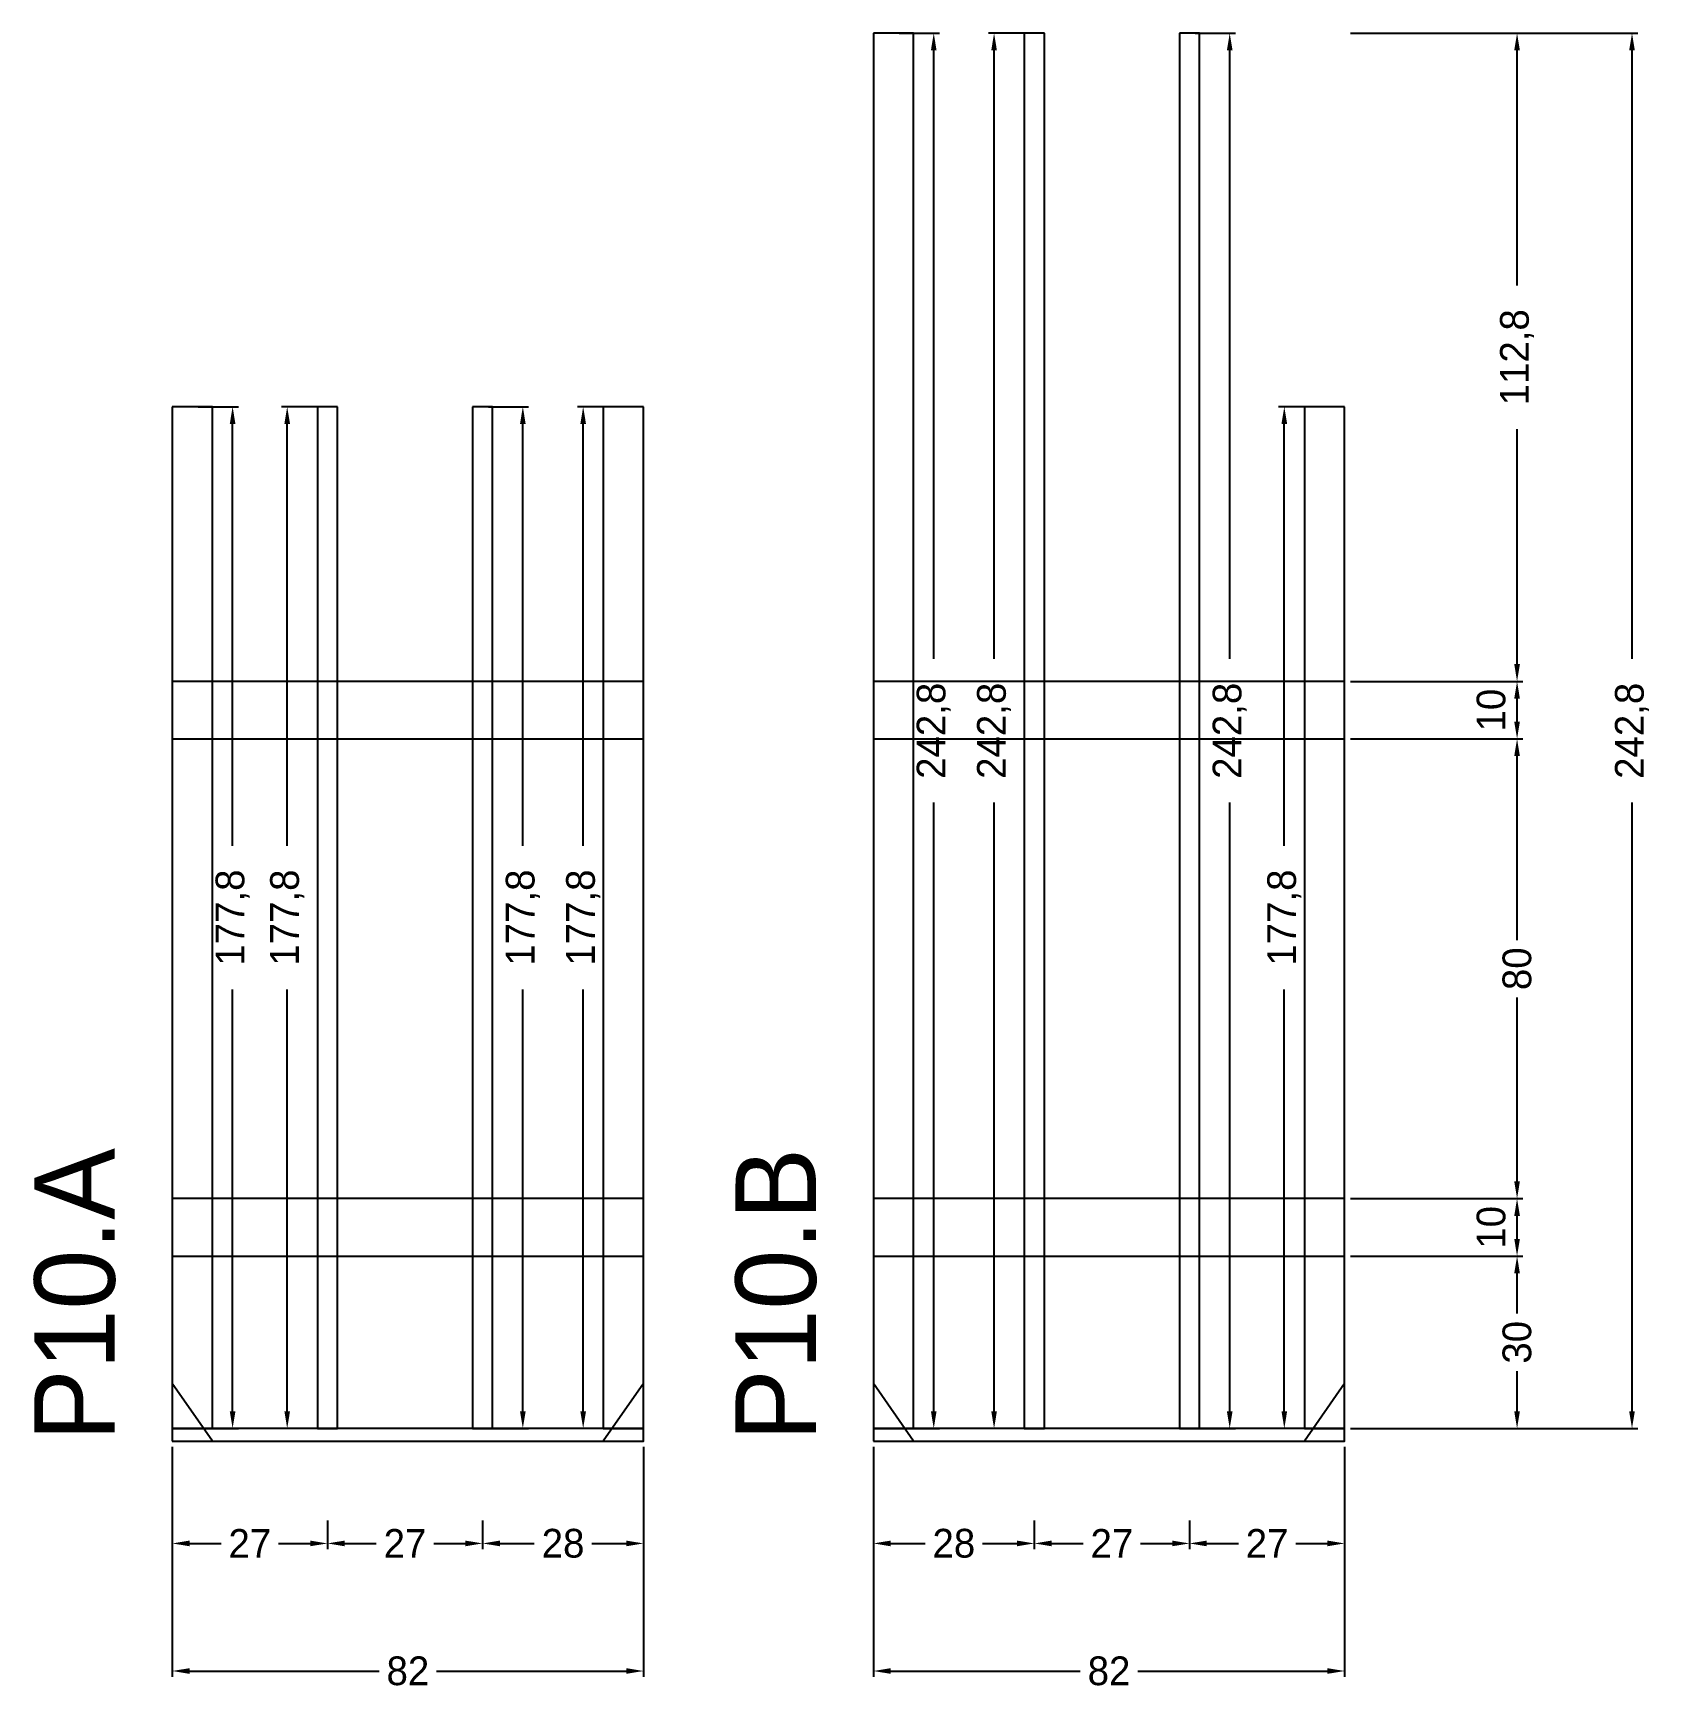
# Model space of a CAD drawing. Header units: centimetres. Extents: x -8500 to 4257, y -490 to 295.
# Drawn here: x 3975.8 to 4257.3, y -43.3 to 245 of the extents above; entities that cross this region are included whole.
import ezdxf

# ---------------------------------------------------------------- set-up
doc = ezdxf.new("R2010")
doc.units = ezdxf.units.CM
for name, color, linetype in [('COTA', 241, 'Continuous'), ('NOMENCLATURA', 7, 'Continuous'), ('SARR_2.2x10', 60, 'Continuous'), ('SARR_2.2x7', 40, 'Continuous'), ('SARR_3.5x7', 81, 'Continuous')]:
    doc.layers.add(name, color=color, linetype=linetype)
doc.dimstyles.new('PAINEL-NOVA', dxfattribs={"dimtxt": 5, "dimasz": 3, "dimexe": 1, "dimexo": 1, "dimgap": 1, "dimtad": 1, "dimcen": 2.5, "dimazin": 3, "dimtfac": 1, "dimtmove": 0, "dimatfit": 3})

# ---------------------------------------------------------------- blocks, each defined once
blk = doc.blocks.new('_CLOSEDFILLED')
at = {"color": 0, "linetype": 'BYBLOCK'}
blk.add_solid([(-1, 0.164), (0, 0), (-1, -0.164)], dxfattribs=at)
blk = doc.blocks.new('*D37')
for p, q in [((4004.5, 180), (4011.5, 180)), ((4010.5, 103.6), (4010.5, 177)), ((4010.5, 5.2), (4010.5, 78.6)), ((4004.5, 2.2), (4011.5, 2.2))]:
    blk.add_line(p, q)
at = {"layer": 'Defpoints'}
for p in [(4003.5, 180), (4003.5, 2.2), (4010.5, 2.2)]:
    blk.add_point(p, dxfattribs=at)
at = {"layer": 'COTA', "xscale": 3, "yscale": 3}
for p, rotation in [((4010.5, 180), 90), ((4010.5, 2.2), 270)]:
    blk.add_blockref('_CLOSEDFILLED', p, dxfattribs=dict(at, rotation=rotation))
at = {"layer": 'COTA', "insert": (4010.5, 91.1), "char_height": 5, "attachment_point": 5, "rotation": 90}
blk.add_mtext('177,8', dxfattribs=at)
blk = doc.blocks.new('*D38')
for p, q in [((4026, 180), (4019, 180)), ((4020, 103.6), (4020, 177)), ((4020, 5.2), (4020, 78.6)), ((4026, 2.2), (4019, 2.2))]:
    blk.add_line(p, q)
at = {"layer": 'Defpoints'}
for p in [(4027, 180), (4020, 2.2), (4027, 2.2)]:
    blk.add_point(p, dxfattribs=at)
at = {"layer": 'COTA', "xscale": 3, "yscale": 3}
for p, rotation in [((4020, 180), 90), ((4020, 2.2), 270)]:
    blk.add_blockref('_CLOSEDFILLED', p, dxfattribs=dict(at, rotation=rotation))
at = {"layer": 'COTA', "insert": (4020, 91.1), "char_height": 5, "attachment_point": 5, "rotation": 90}
blk.add_mtext('177,8', dxfattribs=at)
blk = doc.blocks.new('*D39')
for p, q in [((4055, 180), (4062, 180)), ((4061, 103.6), (4061, 177)), ((4061, 5.2), (4061, 78.6)), ((4055, 2.2), (4062, 2.2))]:
    blk.add_line(p, q)
at = {"layer": 'Defpoints'}
for p in [(4054, 180), (4054, 2.2), (4061, 2.2)]:
    blk.add_point(p, dxfattribs=at)
at = {"layer": 'COTA', "xscale": 3, "yscale": 3}
for p, rotation in [((4061, 180), 90), ((4061, 2.2), 270)]:
    blk.add_blockref('_CLOSEDFILLED', p, dxfattribs=dict(at, rotation=rotation))
at = {"layer": 'COTA', "insert": (4061, 91.1), "char_height": 5, "attachment_point": 5, "rotation": 90}
blk.add_mtext('177,8', dxfattribs=at)
blk = doc.blocks.new('*D40')
for p, q in [((4077.5, 180), (4070.5, 180)), ((4071.5, 103.6), (4071.5, 177)), ((4071.5, 5.2), (4071.5, 78.6)), ((4077.5, 2.2), (4070.5, 2.2))]:
    blk.add_line(p, q)
at = {"layer": 'Defpoints'}
for p in [(4078.5, 180), (4071.5, 2.2), (4078.5, 2.2)]:
    blk.add_point(p, dxfattribs=at)
at = {"layer": 'COTA', "xscale": 3, "yscale": 3}
for p, rotation in [((4071.5, 180), 90), ((4071.5, 2.2), 270)]:
    blk.add_blockref('_CLOSEDFILLED', p, dxfattribs=dict(at, rotation=rotation))
at = {"layer": 'COTA', "insert": (4071.5, 91.1), "char_height": 5, "attachment_point": 5, "rotation": 90}
blk.add_mtext('177,8', dxfattribs=at)
blk = doc.blocks.new('*D41')
for p, q in [((4000, -13.8), (4000, -18.8)), ((4027, -13.8), (4027, -18.8)), ((4003, -17.8), (4008.5, -17.8)), ((4018.5, -17.8), (4024, -17.8))]:
    blk.add_line(p, q)
at = {"layer": 'Defpoints'}
for p in [(4000, -12.8), (4027, -12.8), (4000, -17.8)]:
    blk.add_point(p, dxfattribs=at)
at = {"layer": 'COTA', "xscale": 3, "yscale": 3, "rotation": 180}
blk.add_blockref('_CLOSEDFILLED', (4000, -17.8), dxfattribs=at)
at = {"layer": 'COTA', "xscale": 3, "yscale": 3}
blk.add_blockref('_CLOSEDFILLED', (4027, -17.8), dxfattribs=at)
at = {"layer": 'COTA', "insert": (4013.5, -17.8), "char_height": 5, "attachment_point": 5}
blk.add_mtext('27', dxfattribs=at)
blk = doc.blocks.new('*D42')
for p, q in [((4027, -13.8), (4027, -18.8)), ((4054, -13.8), (4054, -18.8)), ((4030, -17.8), (4035.5, -17.8)), ((4045.5, -17.8), (4051, -17.8))]:
    blk.add_line(p, q)
at = {"layer": 'Defpoints'}
for p in [(4027, -12.8), (4054, -12.8), (4027, -17.8)]:
    blk.add_point(p, dxfattribs=at)
at = {"layer": 'COTA', "xscale": 3, "yscale": 3, "rotation": 180}
blk.add_blockref('_CLOSEDFILLED', (4027, -17.8), dxfattribs=at)
at = {"layer": 'COTA', "xscale": 3, "yscale": 3}
blk.add_blockref('_CLOSEDFILLED', (4054, -17.8), dxfattribs=at)
at = {"layer": 'COTA', "insert": (4040.5, -17.8), "char_height": 5, "attachment_point": 5}
blk.add_mtext('27', dxfattribs=at)
blk = doc.blocks.new('*D43')
for p, q in [((4054, -13.8), (4054, -18.8)), ((4082, -13.8), (4082, -18.8)), ((4057, -17.8), (4063, -17.8)), ((4073, -17.8), (4079, -17.8))]:
    blk.add_line(p, q)
at = {"layer": 'Defpoints'}
for p in [(4054, -12.8), (4082, -12.8), (4054, -17.8)]:
    blk.add_point(p, dxfattribs=at)
at = {"layer": 'COTA', "xscale": 3, "yscale": 3, "rotation": 180}
blk.add_blockref('_CLOSEDFILLED', (4054, -17.8), dxfattribs=at)
at = {"layer": 'COTA', "xscale": 3, "yscale": 3}
blk.add_blockref('_CLOSEDFILLED', (4082, -17.8), dxfattribs=at)
at = {"layer": 'COTA', "insert": (4068, -17.8), "char_height": 5, "attachment_point": 5}
blk.add_mtext('28', dxfattribs=at)
blk = doc.blocks.new('*D44')
for p, q in [((4000, -1), (4000, -41)), ((4082, -1), (4082, -41)), ((4003, -40), (4036, -40)), ((4046, -40), (4079, -40))]:
    blk.add_line(p, q)
at = {"layer": 'Defpoints'}
for p in [(4000, 0), (4082, 0), (4000, -40)]:
    blk.add_point(p, dxfattribs=at)
at = {"layer": 'COTA', "xscale": 3, "yscale": 3, "rotation": 180}
blk.add_blockref('_CLOSEDFILLED', (4000, -40), dxfattribs=at)
at = {"layer": 'COTA', "xscale": 3, "yscale": 3}
blk.add_blockref('_CLOSEDFILLED', (4082, -40), dxfattribs=at)
at = {"layer": 'COTA', "insert": (4041, -40), "char_height": 5, "attachment_point": 5}
blk.add_mtext('82', dxfattribs=at)
blk = doc.blocks.new('GRA-E')
at = {"layer": 'SARR_2.2x7'}
blk.add_lwpolyline([(0, 0), (7, 0), (0, 10)], close=True, dxfattribs=at)
blk = doc.blocks.new('GRA-D')
at = {"layer": 'SARR_2.2x7'}
blk.add_lwpolyline([(0, 0), (7, 0), (7, 10)], close=True, dxfattribs=at)
blk = doc.blocks.new('*D45')
for p, q in [((4126.5, 245), (4133.5, 245)), ((4132.5, 136.1), (4132.5, 242)), ((4132.5, 5.2), (4132.5, 111.1)), ((4126.5, 2.2), (4133.5, 2.2))]:
    blk.add_line(p, q)
at = {"layer": 'Defpoints'}
for p in [(4125.5, 245), (4125.5, 2.2), (4132.5, 2.2)]:
    blk.add_point(p, dxfattribs=at)
at = {"layer": 'COTA', "xscale": 3, "yscale": 3}
for p, rotation in [((4132.5, 245), 90), ((4132.5, 2.2), 270)]:
    blk.add_blockref('_CLOSEDFILLED', p, dxfattribs=dict(at, rotation=rotation))
at = {"layer": 'COTA', "insert": (4132.5, 123.6), "char_height": 5, "attachment_point": 5, "rotation": 90}
blk.add_mtext('242,8', dxfattribs=at)
blk = doc.blocks.new('*D46')
for p, q in [((4149, 245), (4142, 245)), ((4143, 136.1), (4143, 242)), ((4143, 5.2), (4143, 111.1)), ((4149, 2.2), (4142, 2.2))]:
    blk.add_line(p, q)
at = {"layer": 'Defpoints'}
for p in [(4150, 245), (4143, 2.2), (4150, 2.2)]:
    blk.add_point(p, dxfattribs=at)
at = {"layer": 'COTA', "xscale": 3, "yscale": 3}
for p, rotation in [((4143, 245), 90), ((4143, 2.2), 270)]:
    blk.add_blockref('_CLOSEDFILLED', p, dxfattribs=dict(at, rotation=rotation))
at = {"layer": 'COTA', "insert": (4143, 123.6), "char_height": 5, "attachment_point": 5, "rotation": 90}
blk.add_mtext('242,8', dxfattribs=at)
blk = doc.blocks.new('*D47')
for p, q in [((4178, 245), (4185, 245)), ((4184, 136.1), (4184, 242)), ((4184, 5.2), (4184, 111.1)), ((4178, 2.2), (4185, 2.2))]:
    blk.add_line(p, q)
at = {"layer": 'Defpoints'}
for p in [(4177, 245), (4177, 2.2), (4184, 2.2)]:
    blk.add_point(p, dxfattribs=at)
at = {"layer": 'COTA', "xscale": 3, "yscale": 3}
for p, rotation in [((4184, 245), 90), ((4184, 2.2), 270)]:
    blk.add_blockref('_CLOSEDFILLED', p, dxfattribs=dict(at, rotation=rotation))
at = {"layer": 'COTA', "insert": (4184, 123.6), "char_height": 5, "attachment_point": 5, "rotation": 90}
blk.add_mtext('242,8', dxfattribs=at)
blk = doc.blocks.new('*D48')
for p, q in [((4199.5, 180), (4192.5, 180)), ((4193.5, 103.6), (4193.5, 177)), ((4193.5, 5.2), (4193.5, 78.6)), ((4199.5, 2.2), (4192.5, 2.2))]:
    blk.add_line(p, q)
at = {"layer": 'Defpoints'}
for p in [(4200.5, 180), (4193.5, 2.2), (4200.5, 2.2)]:
    blk.add_point(p, dxfattribs=at)
at = {"layer": 'COTA', "xscale": 3, "yscale": 3}
for p, rotation in [((4193.5, 180), 90), ((4193.5, 2.2), 270)]:
    blk.add_blockref('_CLOSEDFILLED', p, dxfattribs=dict(at, rotation=rotation))
at = {"layer": 'COTA', "insert": (4193.5, 91.1), "char_height": 5, "attachment_point": 5, "rotation": 90}
blk.add_mtext('177,8', dxfattribs=at)
blk = doc.blocks.new('*D49')
for p, q in [((4122, -13.8), (4122, -18.8)), ((4150, -13.8), (4150, -18.8)), ((4125, -17.8), (4131, -17.8)), ((4141, -17.8), (4147, -17.8))]:
    blk.add_line(p, q)
at = {"layer": 'Defpoints'}
for p in [(4122, -12.8), (4150, -12.8), (4122, -17.8)]:
    blk.add_point(p, dxfattribs=at)
at = {"layer": 'COTA', "xscale": 3, "yscale": 3, "rotation": 180}
blk.add_blockref('_CLOSEDFILLED', (4122, -17.8), dxfattribs=at)
at = {"layer": 'COTA', "xscale": 3, "yscale": 3}
blk.add_blockref('_CLOSEDFILLED', (4150, -17.8), dxfattribs=at)
at = {"layer": 'COTA', "insert": (4136, -17.8), "char_height": 5, "attachment_point": 5}
blk.add_mtext('28', dxfattribs=at)
blk = doc.blocks.new('*D50')
for p, q in [((4150, -13.8), (4150, -18.8)), ((4177, -13.8), (4177, -18.8)), ((4153, -17.8), (4158.5, -17.8)), ((4168.5, -17.8), (4174, -17.8))]:
    blk.add_line(p, q)
at = {"layer": 'Defpoints'}
for p in [(4150, -12.8), (4177, -12.8), (4150, -17.8)]:
    blk.add_point(p, dxfattribs=at)
at = {"layer": 'COTA', "xscale": 3, "yscale": 3, "rotation": 180}
blk.add_blockref('_CLOSEDFILLED', (4150, -17.8), dxfattribs=at)
at = {"layer": 'COTA', "xscale": 3, "yscale": 3}
blk.add_blockref('_CLOSEDFILLED', (4177, -17.8), dxfattribs=at)
at = {"layer": 'COTA', "insert": (4163.5, -17.8), "char_height": 5, "attachment_point": 5}
blk.add_mtext('27', dxfattribs=at)
blk = doc.blocks.new('*D51')
for p, q in [((4177, -13.8), (4177, -18.8)), ((4204, -13.8), (4204, -18.8)), ((4180, -17.8), (4185.5, -17.8)), ((4195.5, -17.8), (4201, -17.8))]:
    blk.add_line(p, q)
at = {"layer": 'Defpoints'}
for p in [(4177, -12.8), (4204, -12.8), (4177, -17.8)]:
    blk.add_point(p, dxfattribs=at)
at = {"layer": 'COTA', "xscale": 3, "yscale": 3, "rotation": 180}
blk.add_blockref('_CLOSEDFILLED', (4177, -17.8), dxfattribs=at)
at = {"layer": 'COTA', "xscale": 3, "yscale": 3}
blk.add_blockref('_CLOSEDFILLED', (4204, -17.8), dxfattribs=at)
at = {"layer": 'COTA', "insert": (4190.5, -17.8), "char_height": 5, "attachment_point": 5}
blk.add_mtext('27', dxfattribs=at)
blk = doc.blocks.new('*D52')
for p, q in [((4122, -1), (4122, -41)), ((4204, -1), (4204, -41)), ((4125, -40), (4158, -40)), ((4168, -40), (4201, -40))]:
    blk.add_line(p, q)
at = {"layer": 'Defpoints'}
for p in [(4122, 0), (4204, 0), (4122, -40)]:
    blk.add_point(p, dxfattribs=at)
at = {"layer": 'COTA', "xscale": 3, "yscale": 3, "rotation": 180}
blk.add_blockref('_CLOSEDFILLED', (4122, -40), dxfattribs=at)
at = {"layer": 'COTA', "xscale": 3, "yscale": 3}
blk.add_blockref('_CLOSEDFILLED', (4204, -40), dxfattribs=at)
at = {"layer": 'COTA', "insert": (4163, -40), "char_height": 5, "attachment_point": 5}
blk.add_mtext('82', dxfattribs=at)
blk = doc.blocks.new('*D53')
for p, q in [((4205, 245), (4255, 245)), ((4254, 136.1), (4254, 242)), ((4254, 5.2), (4254, 111.1)), ((4205, 2.2), (4255, 2.2))]:
    blk.add_line(p, q)
at = {"layer": 'Defpoints'}
for p in [(4204, 245), (4204, 2.2), (4254, 2.2)]:
    blk.add_point(p, dxfattribs=at)
at = {"layer": 'COTA', "xscale": 3, "yscale": 3}
for p, rotation in [((4254, 245), 90), ((4254, 2.2), 270)]:
    blk.add_blockref('_CLOSEDFILLED', p, dxfattribs=dict(at, rotation=rotation))
at = {"layer": 'COTA', "insert": (4254, 123.6), "char_height": 5, "attachment_point": 5, "rotation": 90}
blk.add_mtext('242,8', dxfattribs=at)
blk = doc.blocks.new('*D54')
for p, q in [((4205, 32.2), (4235, 32.2)), ((4234, 22.2), (4234, 29.2)), ((4234, 5.2), (4234, 12.2)), ((4205, 2.2), (4235, 2.2))]:
    blk.add_line(p, q)
at = {"layer": 'Defpoints'}
for p in [(4204, 32.2), (4204, 2.2), (4234, 2.2)]:
    blk.add_point(p, dxfattribs=at)
at = {"layer": 'COTA', "xscale": 3, "yscale": 3}
for p, rotation in [((4234, 32.2), 90), ((4234, 2.2), 270)]:
    blk.add_blockref('_CLOSEDFILLED', p, dxfattribs=dict(at, rotation=rotation))
at = {"layer": 'COTA', "insert": (4234, 17.2), "char_height": 5, "attachment_point": 5, "rotation": 90}
blk.add_mtext('30', dxfattribs=at)
blk = doc.blocks.new('*D55')
for p, q in [((4205, 42.2), (4235, 42.2)), ((4234, 35.2), (4234, 39.2)), ((4205, 32.2), (4235, 32.2))]:
    blk.add_line(p, q)
at = {"layer": 'Defpoints'}
for p in [(4204, 42.2), (4204, 32.2), (4234, 32.2)]:
    blk.add_point(p, dxfattribs=at)
at = {"layer": 'COTA', "xscale": 3, "yscale": 3}
for p, rotation in [((4234, 42.2), 90), ((4234, 32.2), 270)]:
    blk.add_blockref('_CLOSEDFILLED', p, dxfattribs=dict(at, rotation=rotation))
at = {"layer": 'COTA', "insert": (4229.5, 37.2), "char_height": 5, "attachment_point": 5, "rotation": 90}
blk.add_mtext('10', dxfattribs=at)
blk = doc.blocks.new('*D56')
for p, q in [((4205, 122.2), (4235, 122.2)), ((4234, 87.2), (4234, 119.2)), ((4234, 45.2), (4234, 77.2)), ((4205, 42.2), (4235, 42.2))]:
    blk.add_line(p, q)
at = {"layer": 'Defpoints'}
for p in [(4204, 122.2), (4204, 42.2), (4234, 42.2)]:
    blk.add_point(p, dxfattribs=at)
at = {"layer": 'COTA', "xscale": 3, "yscale": 3}
for p, rotation in [((4234, 122.2), 90), ((4234, 42.2), 270)]:
    blk.add_blockref('_CLOSEDFILLED', p, dxfattribs=dict(at, rotation=rotation))
at = {"layer": 'COTA', "insert": (4234, 82.2), "char_height": 5, "attachment_point": 5, "rotation": 90}
blk.add_mtext('80', dxfattribs=at)
blk = doc.blocks.new('*D58')
for p, q in [((4205, 245), (4235, 245)), ((4234, 201.1), (4234, 242)), ((4234, 135.2), (4234, 176.1)), ((4205, 132.2), (4235, 132.2))]:
    blk.add_line(p, q)
at = {"layer": 'Defpoints'}
for p in [(4204, 245), (4204, 132.2), (4234, 132.2)]:
    blk.add_point(p, dxfattribs=at)
at = {"layer": 'COTA', "xscale": 3, "yscale": 3}
for p, rotation in [((4234, 245), 90), ((4234, 132.2), 270)]:
    blk.add_blockref('_CLOSEDFILLED', p, dxfattribs=dict(at, rotation=rotation))
at = {"layer": 'COTA', "insert": (4234, 188.6), "char_height": 5, "attachment_point": 5, "rotation": 90}
blk.add_mtext('112,8', dxfattribs=at)

msp = doc.modelspace()

# ---------------------------------------------------------------- linework, layer by layer
at = {"layer": 'SARR_2.2x10'}
for p, q in [((4082, 132.2), (4000, 132.2)), ((4000, 132.2), (4000, 122.2)), ((4082, 122.2), (4082, 132.2)), ((4204, 132.2), (4122, 132.2)), ((4122, 132.2), (4122, 122.2)), ((4204, 122.2), (4204, 132.2)), ((4000, 122.2), (4082, 122.2)), ((4122, 122.2), (4204, 122.2)), ((4082, 42.2), (4000, 42.2)), ((4000, 42.2), (4000, 32.2)), ((4082, 32.2), (4082, 42.2)), ((4204, 42.2), (4122, 42.2)), ((4122, 42.2), (4122, 32.2)), ((4204, 32.2), (4204, 42.2)), ((4000, 32.2), (4082, 32.2)), ((4122, 32.2), (4204, 32.2))]:
    msp.add_line(p, q, dxfattribs=at)
at = {"layer": 'SARR_2.2x7'}
for p, q in [((4129, 245), (4122, 245)), ((4122, 245), (4122, 2.2)), ((4129, 2.2), (4129, 245)), ((4007, 180), (4000, 180)), ((4000, 180), (4000, 2.2)), ((4007, 2.2), (4007, 180)), ((4082, 180), (4075, 180)), ((4075, 180), (4075, 2.2)), ((4082, 2.2), (4082, 180)), ((4204, 180), (4197, 180)), ((4197, 180), (4197, 2.2)), ((4204, 2.2), (4204, 180)), ((4082, 2.2), (4000, 2.2)), ((4000, 2.2), (4000, 0)), ((4000, 2.2), (4007, 2.2)), ((4000, 0), (4082, 0)), ((4075, 2.2), (4082, 2.2)), ((4082, 0), (4082, 2.2)), ((4204, 2.2), (4122, 2.2)), ((4122, 2.2), (4122, 0)), ((4122, 2.2), (4129, 2.2)), ((4122, 0), (4204, 0)), ((4197, 2.2), (4204, 2.2)), ((4204, 0), (4204, 2.2))]:
    msp.add_line(p, q, dxfattribs=at)
at = {"layer": 'SARR_3.5x7'}
for p, q in [((4151.75, 245), (4148.25, 245)), ((4148.25, 245), (4148.25, 2.2)), ((4151.75, 2.2), (4151.75, 245)), ((4178.75, 245), (4175.25, 245)), ((4175.25, 245), (4175.25, 2.2)), ((4178.75, 2.2), (4178.75, 245)), ((4028.75, 180), (4025.25, 180)), ((4025.25, 180), (4025.25, 2.2)), ((4028.75, 2.2), (4028.75, 180)), ((4055.75, 180), (4052.25, 180)), ((4052.25, 180), (4052.25, 2.2)), ((4055.75, 2.2), (4055.75, 180)), ((4025.25, 2.2), (4028.75, 2.2)), ((4052.25, 2.2), (4055.75, 2.2)), ((4148.25, 2.2), (4151.75, 2.2)), ((4175.25, 2.2), (4178.75, 2.2))]:
    msp.add_line(p, q, dxfattribs=at)

# ---------------------------------------------------------------- block references
at = {"layer": 'SARR_2.2x7'}
for name, p in [('GRA-E', (4000, 0)), ('GRA-D', (4075, 0)), ('GRA-E', (4122, 0)), ('GRA-D', (4197, 0))]:
    msp.add_blockref(name, p, dxfattribs=at)

# ---------------------------------------------------------------- texts
at = {"layer": 'NOMENCLATURA'}
for s, p in [('P10.A', (3990, 0)), ('P10.B', (4112, 0))]:
    msp.add_text(s, height=14, rotation=90, dxfattribs=at).set_placement(p)

# ---------------------------------------------------------------- dimensions: what is measured, and where the dimension line sits
at = {"layer": 'COTA'}
for base, p1, p2, picture, middle in [((4132.5, 2.2), (4125.5, 2.2), (4125.5, 245), '*D45', (4132.5, 123.6)), ((4143, 2.2), (4150, 2.2), (4150, 245), '*D46', (4143, 123.6)), ((4184, 2.2), (4177, 2.2), (4177, 245), '*D47', (4184, 123.6)), ((4254, 2.2), (4204, 2.2), (4204, 245), '*D53', (4254, 123.6)), ((4234, 132.2), (4204, 132.2), (4204, 245), '*D58', (4234, 188.6)), ((4010.5, 2.2), (4003.5, 2.2), (4003.5, 180), '*D37', (4010.5, 91.1)), ((4020, 2.2), (4027, 2.2), (4027, 180), '*D38', (4020, 91.1)), ((4061, 2.2), (4054, 2.2), (4054, 180), '*D39', (4061, 91.1)), ((4071.5, 2.2), (4078.5, 2.2), (4078.5, 180), '*D40', (4071.5, 91.1)), ((4193.5, 2.2), (4200.5, 2.2), (4200.5, 180), '*D48', (4193.5, 91.1)), ((4234, 42.2), (4204, 42.2), (4204, 122.2), '*D56', (4234, 82.2)), ((4234, 32.2), (4204, 32.2), (4204, 42.2), '*D55', (4229.5, 37.2)), ((4234, 2.2), (4204, 2.2), (4204, 32.2), '*D54', (4234, 17.2))]:
    dim = msp.add_linear_dim(base=base, p1=p1, p2=p2, angle=90, dimstyle='PAINEL-NOVA', dxfattribs=at)
    dim.commit()
    dim.dimension.update_dxf_attribs({"geometry": picture, "text_midpoint": middle})
msp.add_linear_dim(base=(4234, 122.2), p1=(4204, 122.2), p2=(4204, 132.2), angle=90, dimstyle='PAINEL-NOVA', dxfattribs=at).render()
for base, p1, p2, picture, middle in [((4000, -40), (4000, 0), (4082, 0), '*D44', (4041, -40)), ((4122, -40), (4122, 0), (4204, 0), '*D52', (4163, -40)), ((4000, -17.8), (4000, -12.8), (4027, -12.8), '*D41', (4013.5, -17.8)), ((4027, -17.8), (4027, -12.8), (4054, -12.8), '*D42', (4040.5, -17.8)), ((4054, -17.8), (4054, -12.8), (4082, -12.8), '*D43', (4068, -17.8)), ((4122, -17.8), (4122, -12.8), (4150, -12.8), '*D49', (4136, -17.8)), ((4150, -17.8), (4150, -12.8), (4177, -12.8), '*D50', (4163.5, -17.8)), ((4177, -17.8), (4177, -12.8), (4204, -12.8), '*D51', (4190.5, -17.8))]:
    dim = msp.add_linear_dim(base=base, p1=p1, p2=p2, dimstyle='PAINEL-NOVA', dxfattribs=at)
    dim.commit()
    dim.dimension.update_dxf_attribs({"geometry": picture, "text_midpoint": middle})

doc.saveas('drawing.dxf')
